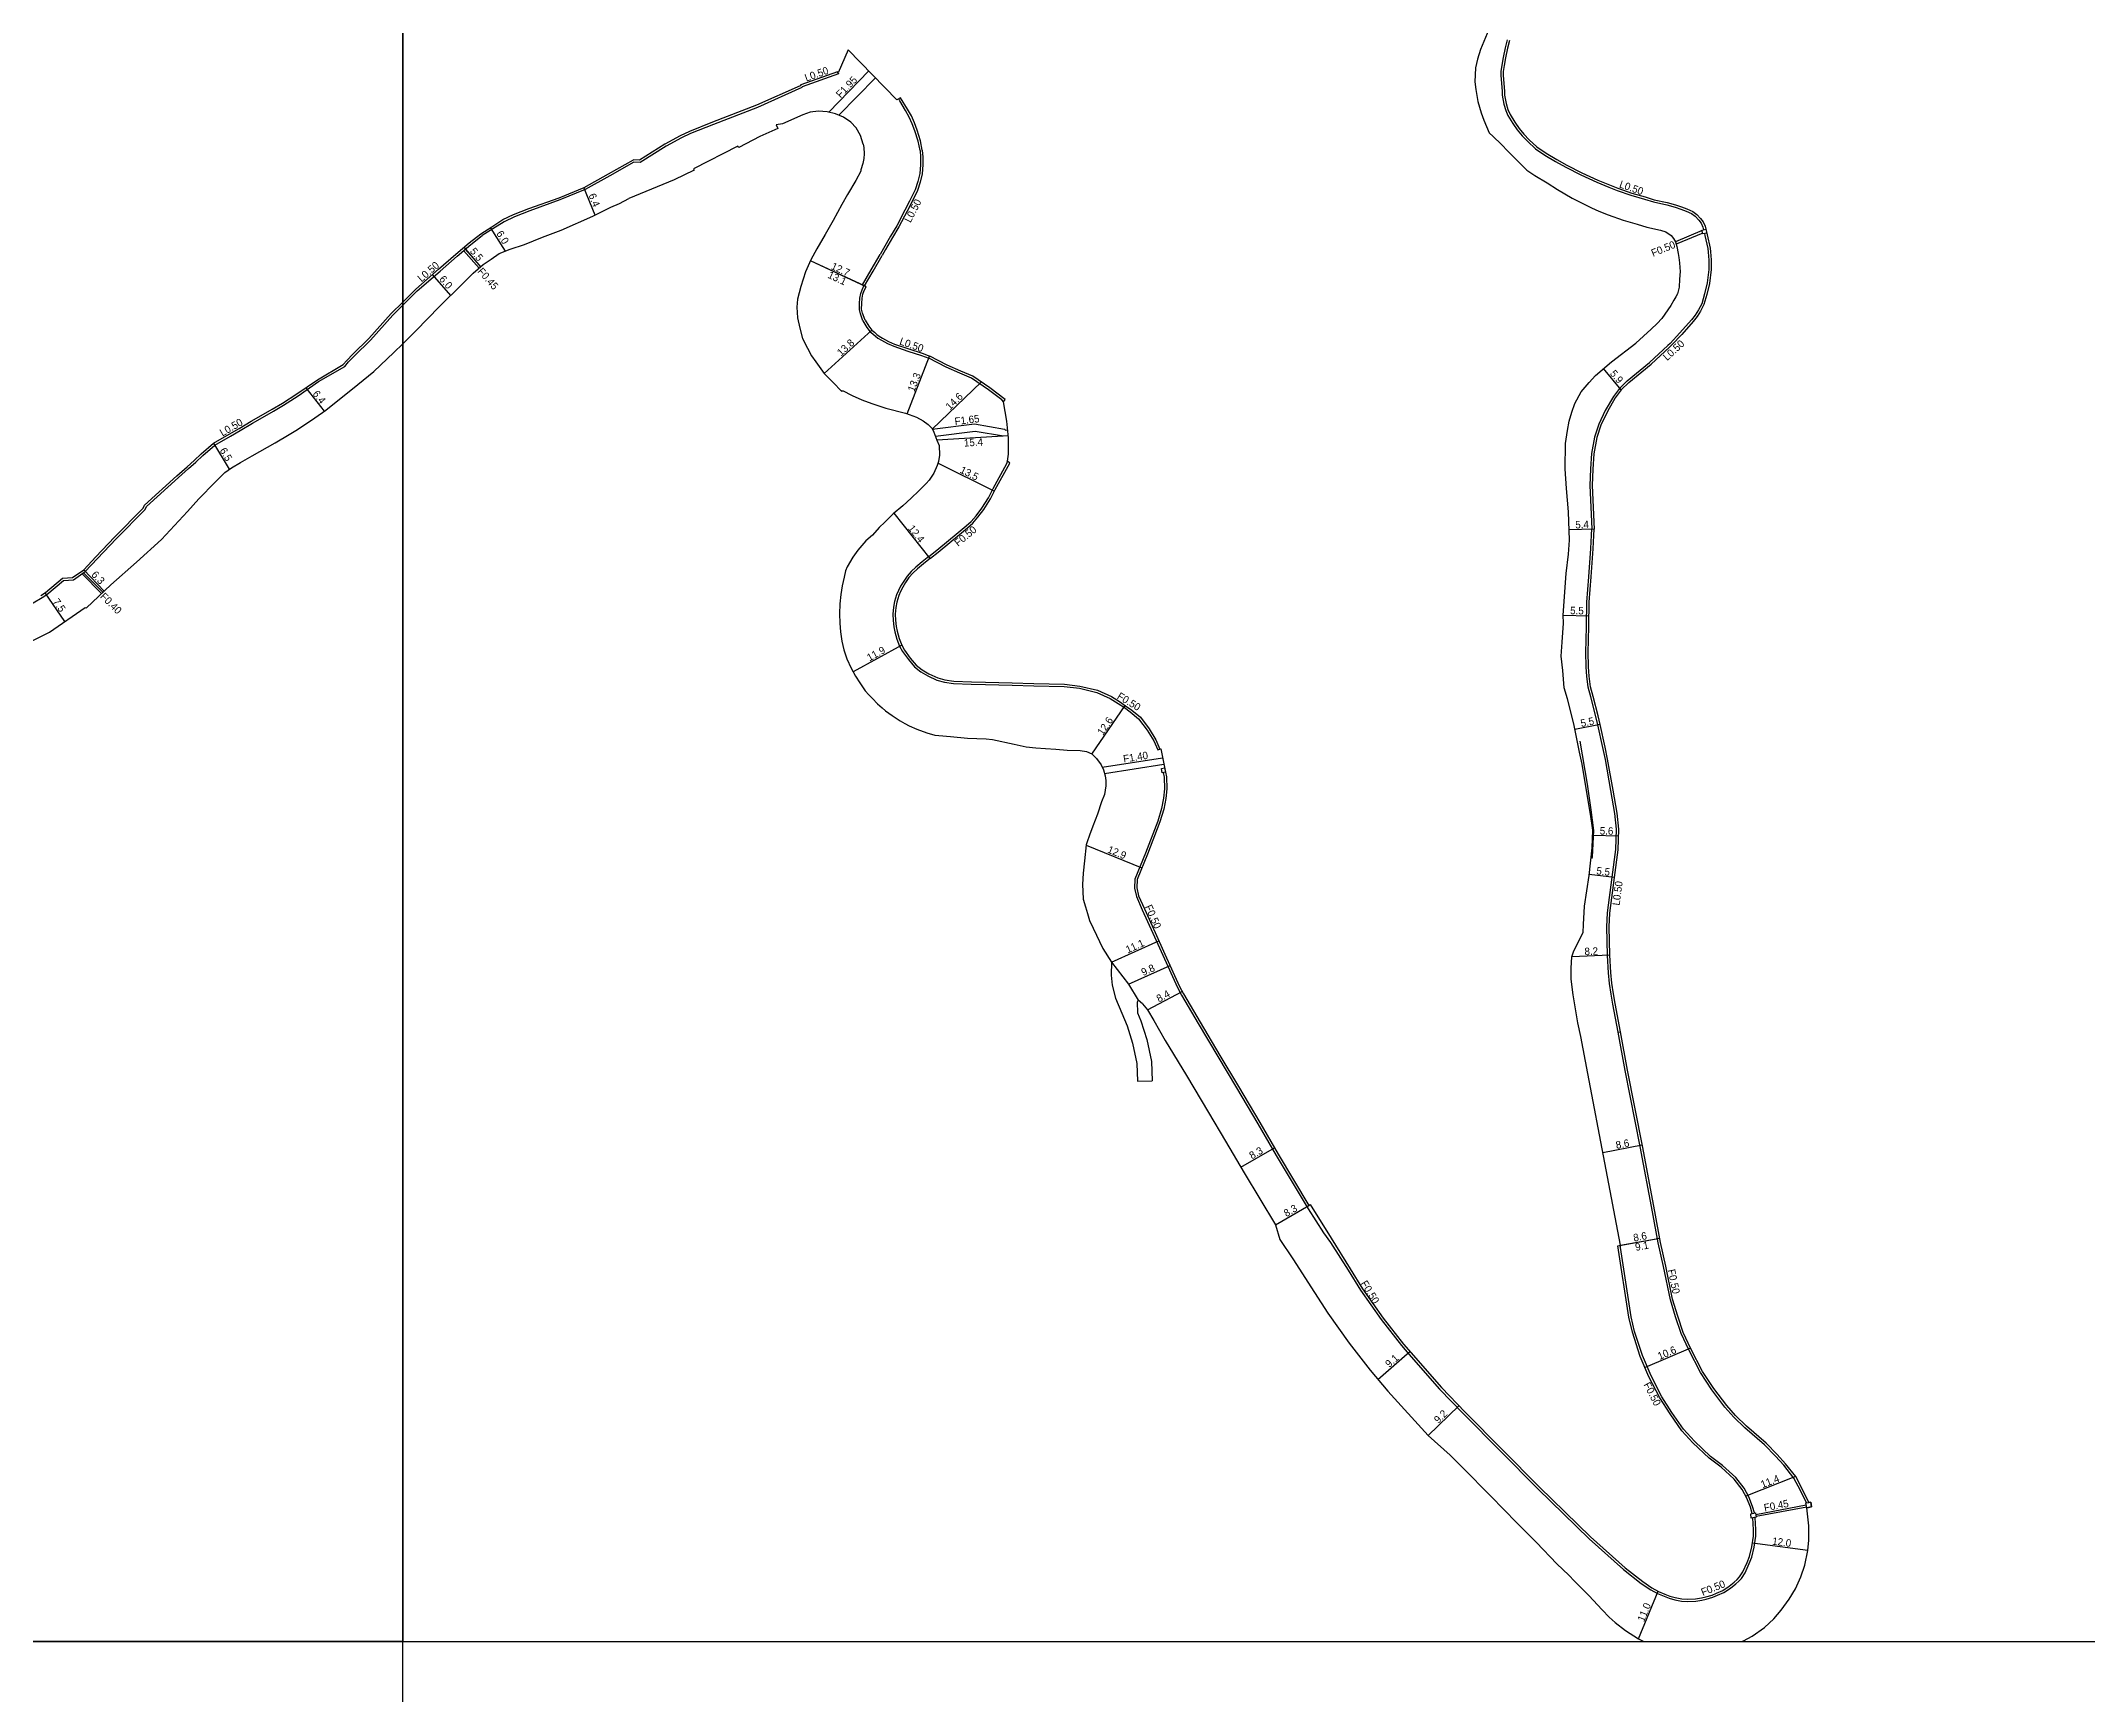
# Model space of a CAD drawing. Header units: metres. Extents: x -24000 to -20000, y -96000 to -93000.
# Drawn here: x -21677.6 to -21238.8, y -93611.2 to -93256.7 of the extents above; entities that cross this region are included whole.
import ezdxf

# ---------------------------------------------------------------- set-up
doc = ezdxf.new("R2010")
doc.units = ezdxf.units.M
doc.header["$LTSCALE"] = 2.5
for name, color, linetype in [('側溝・桝', 7, 'Continuous'), ('図郭', 7, 'Continuous'), ('幅員', 7, 'Continuous'), ('歩道・分離帯・安全施設', 7, 'Continuous'), ('道路', 7, 'Continuous')]:
    doc.layers.add(name, color=color, linetype=linetype)
doc.styles.get("Standard").update_dxf_attribs({"font": ''})
doc.styles.get('Standard').set_extended_font_data('@MS PGothic')

msp = doc.modelspace()

# ---------------------------------------------------------------- linework, layer by layer
at = {"layer": '側溝・桝'}
for points in [[(-21363.17, -93256.43), (-21363.59, -93258.12), (-21364.03, -93260.22), (-21364.3, -93261.84), (-21364.51, -93263.21), (-21364.48, -93264.02), (-21364.24, -93267.54), (-21364.24, -93268.32), (-21363.86, -93270.25), (-21363.45, -93271.56), (-21362.98, -93272.66), (-21361.96, -93274.38), (-21360.99, -93275.76), (-21359.95, -93277.03), (-21358.75, -93278.24), (-21357.09, -93279.8), (-21355.09, -93281.14), (-21352.77, -93282.56), (-21350.56, -93283.76), (-21347.35, -93285.42), (-21343.9, -93286.98), (-21341.38, -93288.03), (-21339.58, -93288.74), (-21336.6, -93289.77), (-21333.7, -93290.61), (-21331.77, -93291.2), (-21328.93, -93291.84), (-21327.16, -93292.3), (-21325.92, -93292.75), (-21324.79, -93293.15), (-21323.62, -93293.71), (-21322.83, -93294.27), (-21322.06, -93295.1), (-21321.56, -93295.75), (-21321.17, -93296.59), (-21321.03, -93297.16)], [(-21506.62, -93263.51), (-21506.54, -93263.73), (-21514.31, -93266.51), (-21514.38, -93266.66), (-21523.94, -93270.92), (-21533.38, -93274.59), (-21538.29, -93276.55), (-21540.24, -93277.49), (-21543.53, -93279.25), (-21549.07, -93282.74), (-21550.41, -93282.68), (-21555.59, -93285.64), (-21560.9, -93288.55), (-21566.29, -93290.77), (-21572.74, -93293.1), (-21576.01, -93294.39), (-21578.27, -93295.44), (-21580.65, -93296.94), (-21582.96, -93298.43)], [(-21489.07, -93280.16), (-21489.46, -93278.2), (-21490.16, -93275.99), (-21490.73, -93274.42), (-21491.37, -93273), (-21492.21, -93271.59), (-21493.42, -93269.54), (-21493.64, -93269.09)], [(-21489.07, -93280.16), (-21488.97, -93281.63), (-21488.95, -93283.24), (-21489.1, -93285.07), (-21489.54, -93286.85), (-21490.08, -93288.59), (-21491.29, -93291.03), (-21492.29, -93292.98), (-21494.03, -93296.34), (-21495.38, -93298.58), (-21496.87, -93301.19), (-21497.59, -93302.47)], [(-21600, -93313.38), (-21596.87, -93310.25), (-21592, -93306.03), (-21588.31, -93302.81), (-21585.42, -93300.36), (-21582.96, -93298.43)], [(-21320.83, -93297.96), (-21320.73, -93298.39), (-21320.12, -93301.21), (-21320.05, -93301.97), (-21319.89, -93303.67), (-21319.89, -93304.86), (-21319.88, -93305.68), (-21320.27, -93308.58), (-21320.82, -93310.92), (-21321.44, -93313.04), (-21322.15, -93314.37), (-21322.83, -93315.46), (-21323.65, -93316.52), (-21326.1, -93319.31), (-21328.22, -93321.54), (-21328.68, -93322.03), (-21332.62, -93325.62)], [(-21500.99, -93309.2), (-21501.43, -93308.95), (-21499.54, -93305.78), (-21497.59, -93302.47)], [(-21501.31, -93316.73), (-21501.86, -93315.2), (-21502.08, -93314.25), (-21502.05, -93312.96), (-21501.98, -93311.81), (-21501.78, -93310.85), (-21501.5, -93310.03), (-21501.09, -93309.17)], [(-21611.64, -93325.53), (-21610.32, -93324.21), (-21606.93, -93320.84), (-21602.13, -93315.51), (-21600, -93313.38)], [(-21501.31, -93316.73), (-21500.47, -93318.17), (-21499.74, -93319.05), (-21499.16, -93319.53), (-21498.64, -93320.03), (-21498.08, -93320.43), (-21497.35, -93320.83), (-21496.07, -93321.57), (-21494.69, -93322.16), (-21491.66, -93323.21), (-21488.74, -93324.13), (-21487.17, -93324.73)], [(-21632.23, -93338.67), (-21629.58, -93337.12), (-21627.74, -93336.05), (-21625.54, -93334.78), (-21622.41, -93332.79), (-21618.03, -93329.75), (-21612.44, -93326.49), (-21611.64, -93325.53)], [(-21471.17, -93334.05), (-21471.51, -93333.68), (-21474.41, -93331.48), (-21478.01, -93329.02), (-21480.54, -93327.94), (-21483.44, -93326.67), (-21487.17, -93324.73)], [(-21339.08, -93331.19), (-21337.4, -93329.59), (-21332.62, -93325.62)], [(-21339.08, -93331.19), (-21340.38, -93332.97), (-21342.11, -93335.94), (-21343.5, -93338.88), (-21344.43, -93341.64), (-21345.06, -93345.19), (-21345.25, -93348.48), (-21345.46, -93352.05)], [(-21644.37, -93347.01), (-21642.88, -93345.62), (-21640.26, -93343.35), (-21636.96, -93341.43), (-21634.83, -93340.24), (-21632.23, -93338.67)], [(-21668.08, -93370.49), (-21665.45, -93367.67), (-21661.42, -93363.44), (-21655.24, -93357.17), (-21654.96, -93356.52), (-21648.1, -93350.32), (-21645.91, -93348.41), (-21644.37, -93347.01)], [(-21487.15, -93367.23), (-21485.48, -93365.91), (-21480.91, -93362.14), (-21479.18, -93360.7), (-21478.08, -93359.74), (-21477.03, -93358.51), (-21475.79, -93356.91), (-21474.36, -93354.66), (-21473.36, -93352.65), (-21470.45, -93347.34), (-21470.32, -93346.77)], [(-21345.46, -93352.05), (-21345.03, -93361.35)], [(-21346.04, -93392.94), (-21346.19, -93390.98), (-21346.28, -93387.7), (-21346.19, -93385.26), (-21346.17, -93382.1), (-21346.06, -93377.06), (-21345.67, -93371.59), (-21345.2, -93365.57), (-21345.07, -93362.71), (-21345.03, -93361.35)], [(-21677.31, -93376.03), (-21676.35, -93375.4), (-21672.74, -93372.4), (-21670.61, -93372.25), (-21668.08, -93370.49)], [(-21487.15, -93367.23), (-21488.61, -93368.43), (-21489.94, -93369.51), (-21490.97, -93370.47), (-21491.83, -93371.46), (-21492.57, -93372.55), (-21493.22, -93373.62), (-21493.69, -93374.57), (-21494.08, -93375.47), (-21494.53, -93376.89), (-21494.76, -93378.1), (-21494.87, -93379.59), (-21494.85, -93380.97), (-21494.66, -93382.32), (-21494.45, -93383.41), (-21494.01, -93385.01), (-21493.46, -93386.46), (-21492.8, -93387.64), (-21491.57, -93389.37), (-21490.22, -93390.93), (-21488.89, -93391.96), (-21487.4, -93392.85), (-21485.44, -93393.75), (-21483.81, -93394.19), (-21481.87, -93394.49), (-21478.07, -93394.63), (-21475.04, -93394.73), (-21469.32, -93394.85), (-21464.67, -93395.01), (-21458.14, -93395.14), (-21454.87, -93395.52), (-21451.14, -93396.41), (-21448.27, -93397.73), (-21446.56, -93398.77), (-21445.25, -93399.67)], [(-21700.38, -93380.86), (-21698.84, -93381.16), (-21696.83, -93381.38), (-21694.92, -93381.43), (-21691.74, -93381.4), (-21690.05, -93381.2), (-21688.03, -93380.79), (-21686.07, -93380.28), (-21684.29, -93379.58), (-21682.33, -93378.74), (-21680.97, -93378.07), (-21679.23, -93377.19), (-21677.31, -93376.03)], [(-21340.61, -93436.05), (-21339.82, -93430.11), (-21339.71, -93425.72), (-21340.08, -93422.34), (-21340.93, -93417.43), (-21342.1, -93410.8), (-21342.64, -93408.23), (-21343.73, -93403.39), (-21344.13, -93401.58), (-21345.21, -93397.38), (-21345.79, -93395.29), (-21346.04, -93392.94)], [(-21445.25, -93399.67), (-21443.98, -93400.6), (-21442.18, -93402.07), (-21440.32, -93404.48), (-21438.93, -93406.82), (-21438.09, -93408.75)], [(-21436.91, -93413.61), (-21436.72, -93414.55), (-21436.62, -93417.06), (-21436.86, -93419.1), (-21437.3, -93421.31), (-21438.08, -93424.03), (-21440.74, -93430.9), (-21442.98, -93436.44), (-21443.08, -93438.38), (-21442.66, -93440.18), (-21441.4, -93443.05), (-21439.12, -93448.07)], [(-21339.32, -93469.3), (-21340.51, -93463.25), (-21340.86, -93461.14), (-21341.2, -93458.85), (-21341.44, -93456.55), (-21341.67, -93452.81), (-21341.76, -93446.69), (-21341.62, -93443.7), (-21340.61, -93436.05)], [(-21439.12, -93448.07), (-21437, -93452.74), (-21433.87, -93459.7), (-21433, -93461.31), (-21429.44, -93467.4), (-21425.22, -93474.51), (-21421.19, -93481.19), (-21416.6, -93488.93), (-21412.68, -93495.72), (-21405.81, -93507.18), (-21402.52, -93512.3), (-21401.07, -93514.41), (-21397.25, -93520.29), (-21394.61, -93524.61), (-21390.17, -93530.91), (-21385.8, -93536.49)], [(-21301.66, -93564.92), (-21303.81, -93562.16), (-21305.58, -93560.2), (-21307.97, -93557.76), (-21312.2, -93554.14), (-21314.54, -93551.83), (-21316.45, -93549.67), (-21319.23, -93545.99), (-21321.66, -93542.29), (-21324.22, -93537.41), (-21325.85, -93533.88), (-21327.04, -93530.34), (-21328.16, -93526.66), (-21329.64, -93519.57), (-21330.75, -93514.47), (-21331.98, -93507.82), (-21334.65, -93493.77), (-21337.86, -93477.52), (-21339.32, -93469.29)], [(-21311.33, -93568.97), (-21312.33, -93567.07), (-21314.13, -93564.81), (-21316.97, -93562.22), (-21319.55, -93560.26), (-21322.97, -93557.01), (-21325.33, -93554.43), (-21327.81, -93550.86), (-21329.98, -93547.46), (-21332.29, -93542.97), (-21334.14, -93538.63), (-21335.83, -93533.51), (-21336.59, -93530.3), (-21338.84, -93515.49), (-21338.86, -93514.99)], [(-21385.8, -93536.49), (-21384.21, -93538.33)], [(-21384.21, -93538.33), (-21377.64, -93545.86), (-21372.5, -93551.17)], [(-21372.5, -93551.17), (-21356.58, -93567.19), (-21345.6, -93577.92), (-21338.18, -93584.51), (-21334.39, -93587.52), (-21332.37, -93588.91), (-21330.91, -93589.67), (-21329.49, -93590.26), (-21328.43, -93590.68), (-21327.22, -93591.01), (-21325.75, -93591.34), (-21324.43, -93591.39), (-21322.69, -93591.32), (-21321.42, -93591.1), (-21320.45, -93590.9), (-21319.03, -93590.47), (-21318.04, -93590.06), (-21316.7, -93589.44), (-21315.26, -93588.53), (-21314.15, -93587.61), (-21313.47, -93587), (-21312.92, -93586.42), (-21312.14, -93585.24), (-21311.24, -93583.25), (-21310.69, -93581.9), (-21310.16, -93579.73), (-21309.86, -93577.4), (-21309.84, -93575.97), (-21309.97, -93573.37)], [(-21298.98, -93570.23), (-21300.23, -93567.61), (-21301.66, -93564.92)], [(-21310.09, -93572.38), (-21310.53, -93570.99), (-21311.33, -93568.97)]]:
    msp.add_lwpolyline(points, dxfattribs=at)
at = {"layer": '側溝・桝', "ltscale": 0.5, "flags": 128}
for points in [[(-21508.6, -93271.96), (-21500.04, -93263.12)], [(-21498.62, -93264.57), (-21506.49, -93272.58)], [(-21321.36, -93297.36), (-21327.03, -93299.73)], [(-21321.21, -93297.87), (-21326.9, -93300.23)], [(-21586.94, -93301.65), (-21583.64, -93305.41)], [(-21586.59, -93301.35), (-21583.28, -93305.1)], [(-21486.43, -93339.93), (-21477.37, -93338.82), (-21470.93, -93339.91), (-21470.7, -93340.18), (-21470.26, -93340.11)], [(-21470.11, -93341.4), (-21471.13, -93341.42), (-21477.25, -93340.43), (-21485.75, -93341.53)], [(-21668.45, -93370.75), (-21664.29, -93374.9)], [(-21664.57, -93375.16), (-21668.76, -93370.97)], [(-21438.09, -93408.75), (-21437.64, -93408.56)], [(-21449.99, -93412.46), (-21437.05, -93410.4)], [(-21449.49, -93413.82), (-21436.77, -93411.77)], [(-21339.32, -93469.3), (-21338.83, -93469.2)], [(-21309.86, -93572.72), (-21299, -93570.64)], [(-21298.91, -93571.13), (-21309.79, -93573.13)]]:
    msp.add_lwpolyline(points, dxfattribs=at)
for points in [[(-21320.54, -93297.06), (-21320.34, -93297.87), (-21321.17, -93298.03), (-21321.4, -93297.24)], [(-21436.61, -93412.6), (-21436.42, -93413.51), (-21437.14, -93413.63), (-21437.31, -93412.72)], [(-21310.47, -93573.46), (-21310.8, -93573.49), (-21310.9, -93572.55), (-21310.59, -93572.48), (-21309.92, -93572.34), (-21309.76, -93573.33)], [(-21298.47, -93570.12), (-21298.06, -93570.08), (-21297.89, -93571.1), (-21298.89, -93571.27), (-21299.07, -93570.25)]]:
    msp.add_lwpolyline(points, close=True, dxfattribs=at)
at = {"layer": '図郭'}
for points in [[(-22400, -93600), (-21600, -93600), (-21600, -93000), (-22400, -93000)], [(-21600, -93600), (-20800, -93600), (-20800, -93000), (-21600, -93000)], [(-22400, -94200), (-21600, -94200), (-21600, -93600), (-22400, -93600)]]:
    msp.add_lwpolyline(points, close=True, dxfattribs=at)
at = {"layer": '幅員', "flags": 128}
for points in [[(-21558.73, -93294.01), (-21561.15, -93288.12)], [(-21577.93, -93301.75), (-21581.14, -93296.66)], [(-21583.28, -93305.1), (-21586.84, -93300.91)], [(-21500.99, -93309.2), (-21512.55, -93303.86)], [(-21500.64, -93309.39), (-21512.55, -93303.86)], [(-21589.68, -93311.24), (-21593.58, -93306.74)], [(-21509.59, -93328), (-21499.39, -93318.7)], [(-21491.79, -93336.67), (-21487.04, -93324.25)], [(-21620.81, -93331.07), (-21616.81, -93336.09)], [(-21486.43, -93339.93), (-21475.93, -93329.83)], [(-21338.68, -93331.49), (-21342.5, -93326.95)], [(-21640.55, -93342.94), (-21637.21, -93348.51)], [(-21470.11, -93341.4), (-21485.45, -93342.3)], [(-21485.21, -93347.21), (-21473.11, -93353.26)], [(-21494.67, -93357.99), (-21486.95, -93367.71)], [(-21344.53, -93361.37), (-21349.89, -93361.55)], [(-21668.36, -93370.08), (-21664.04, -93374.66)], [(-21676.75, -93375.07), (-21672.5, -93381.21)], [(-21351.15, -93379.84), (-21345.62, -93379.96)], [(-21493, -93386.25), (-21503.41, -93392.02)], [(-21452.19, -93409.62), (-21445.07, -93399.18)], [(-21343.24, -93403.28), (-21348.63, -93404.38)], [(-21339.24, -93427.22), (-21344.84, -93427.08)], [(-21453.43, -93429.2), (-21441.47, -93434.04)], [(-21340.11, -93436.12), (-21345.57, -93435.49)], [(-21447.99, -93454.25), (-21437.85, -93449.65)], [(-21341.17, -93452.79), (-21349.32, -93453.14)], [(-21444.39, -93458.98), (-21435.45, -93454.95)], [(-21440.27, -93464.52), (-21432.85, -93460.52)], [(-21334.18, -93493.53), (-21342.62, -93495.13)], [(-21420.24, -93498.24), (-21413.05, -93494.08)], [(-21412.83, -93510.6), (-21405.66, -93506.46)], [(-21339.41, -93515.08), (-21330.43, -93513.43)], [(-21338.86, -93514.99), (-21330.43, -93513.43)], [(-21323.84, -93537.05), (-21333.59, -93541.19)], [(-21390.87, -93543.75), (-21384.01, -93537.79)], [(-21380.13, -93555.79), (-21373.52, -93549.39)], [(-21301.29, -93564.58), (-21311.94, -93568.77)], [(-21298.69, -93580.42), (-21310.56, -93578.91)], [(-21335, -93599.39), (-21330.78, -93589.19)]]:
    msp.add_lwpolyline(points, dxfattribs=at)
at = {"layer": '歩道・分離帯・安全施設', "ltscale": 0.5, "flags": 128}
msp.add_lwpolyline([(-21347.58, -93406.84), (-21346.03, -93416.1), (-21345.2, -93421.57), (-21344.63, -93426.02), (-21344.92, -93431.73), (-21344.97, -93432.04)], dxfattribs=at)
at = {"layer": '道路'}
for points in [[(-21367.09, -93254.22), (-21368.19, -93256.79), (-21368.84, -93258.53), (-21369.53, -93260.61), (-21369.95, -93262.41), (-21370.05, -93263.94)], [(-21362.68, -93256.57), (-21363.1, -93258.23), (-21363.54, -93260.31), (-21363.8, -93261.92), (-21364.01, -93263.24), (-21363.98, -93264), (-21363.74, -93267.52), (-21363.74, -93268.27), (-21363.38, -93270.12), (-21362.98, -93271.38), (-21362.53, -93272.44), (-21361.54, -93274.11), (-21360.59, -93275.46), (-21359.58, -93276.7), (-21358.4, -93277.88), (-21356.77, -93279.41), (-21354.82, -93280.72), (-21352.52, -93282.13), (-21350.33, -93283.31), (-21347.13, -93284.97), (-21343.7, -93286.52), (-21341.19, -93287.56), (-21339.41, -93288.27), (-21336.45, -93289.29), (-21333.56, -93290.13), (-21331.64, -93290.72), (-21328.81, -93291.35), (-21327.02, -93291.82), (-21325.75, -93292.28), (-21324.6, -93292.69), (-21323.36, -93293.28), (-21322.5, -93293.9), (-21321.68, -93294.78), (-21321.13, -93295.49), (-21320.69, -93296.42), (-21320.24, -93298.28), (-21319.62, -93301.14), (-21319.55, -93301.93), (-21319.39, -93303.65), (-21319.39, -93304.85), (-21319.38, -93305.71), (-21319.77, -93308.67), (-21320.34, -93311.05), (-21320.97, -93313.23), (-21321.71, -93314.62), (-21322.42, -93315.75), (-21323.26, -93316.84), (-21325.73, -93319.65), (-21327.85, -93321.88), (-21328.33, -93322.38), (-21332.3, -93326)], [(-21370.05, -93263.94), (-21370.06, -93265.43), (-21369.84, -93267.1), (-21369.42, -93269.65), (-21368.74, -93272.06), (-21368.13, -93273.68), (-21367.01, -93276.36), (-21366.13, -93277.16), (-21364.46, -93278.82), (-21362.92, -93280.4), (-21361.53, -93281.84), (-21358.95, -93284.4), (-21357.19, -93285.52), (-21354.57, -93287.13), (-21352.33, -93288.55), (-21349.19, -93290.41), (-21345.08, -93292.5), (-21343.49, -93293.22), (-21341.53, -93293.99), (-21338.3, -93295.11), (-21335.3, -93295.98), (-21333.19, -93296.62), (-21330.25, -93297.28), (-21329.15, -93297.61), (-21327.99, -93298.37), (-21327.5, -93299.03), (-21327.03, -93299.73), (-21326.75, -93300.77), (-21326.51, -93302.24), (-21326.31, -93303.14), (-21326.22, -93304.24), (-21326.14, -93305.26), (-21326.08, -93306.12), (-21326.17, -93307.74), (-21326.24, -93309.49), (-21326.66, -93310.93), (-21326.99, -93311.56), (-21327.43, -93312.25), (-21328.06, -93313.4), (-21330.01, -93316.19), (-21331.02, -93317.31), (-21332.28, -93318.47), (-21335.58, -93321.48)], [(-21583.26, -93298.04), (-21580.92, -93296.52), (-21578.51, -93295), (-21576.21, -93293.93), (-21572.92, -93292.64), (-21566.47, -93290.3), (-21561.11, -93288.1), (-21555.84, -93285.21), (-21550.53, -93282.18)], [(-21501.29, -93278.78), (-21501.14, -93279.53), (-21501.06, -93280.87), (-21501.11, -93281.9), (-21501.34, -93282.99), (-21501.77, -93284.3), (-21501.75, -93284.58), (-21502.83, -93286.59), (-21504.59, -93289.6), (-21505.82, -93291.76), (-21507.68, -93295.22), (-21509.38, -93298.19), (-21511.18, -93301.25), (-21512.45, -93303.63), (-21513.64, -93306.22), (-21514.64, -93309.32), (-21515.31, -93312.06), (-21515.47, -93313.81), (-21515.35, -93316.07), (-21514.84, -93318.26), (-21514.25, -93320.49), (-21513.18, -93322.55), (-21512.33, -93324.22), (-21511.44, -93325.49), (-21509.59, -93328), (-21507.77, -93329.85), (-21505.82, -93331.89), (-21505.67, -93331.63), (-21503.65, -93332.74), (-21501.56, -93333.68), (-21499.39, -93334.47), (-21496.38, -93335.43), (-21492.16, -93336.54), (-21489.8, -93337.37), (-21488.42, -93338.15), (-21487.34, -93338.91), (-21486.49, -93339.79), (-21486.12, -93340.6), (-21485.45, -93342.3), (-21484.96, -93343.43), (-21484.89, -93345.55), (-21485.09, -93346.89), (-21485.41, -93347.72), (-21486.13, -93349.35), (-21487.09, -93350.89), (-21487.75, -93351.56), (-21489.33, -93353.17), (-21490.94, -93354.73), (-21492.77, -93356.42), (-21494.83, -93358.13), (-21496.63, -93359.88), (-21497.81, -93361.03), (-21499.27, -93362.67), (-21500.66, -93363.87), (-21502.43, -93365.9), (-21503.47, -93367.39), (-21504.67, -93369.46), (-21505.06, -93370.32), (-21505.33, -93371.67), (-21505.76, -93373.56), (-21506.05, -93375.39), (-21506.28, -93377.44), (-21506.35, -93379.54), (-21506.29, -93381.56), (-21506.14, -93383.38), (-21505.86, -93385.43), (-21505.43, -93387.28), (-21504.75, -93389.21), (-21503.86, -93391.22), (-21502.93, -93392.89), (-21502, -93394.37), (-21500.8, -93396.03), (-21500.02, -93396.89), (-21499.28, -93397.73), (-21498.18, -93398.84), (-21497.2, -93399.73), (-21496.45, -93400.37), (-21495.06, -93401.35), (-21493.35, -93402.5), (-21492.35, -93403.06), (-21491.37, -93403.6), (-21489.72, -93404.31), (-21487.61, -93405.08), (-21485.88, -93405.56), (-21485.03, -93405.66), (-21482.55, -93405.89), (-21478.9, -93406.19), (-21474.9, -93406.39), (-21473.54, -93406.48), (-21468.91, -93407.5), (-21466.3, -93408.07), (-21464.24, -93408.26), (-21462.16, -93408.41), (-21459.92, -93408.6), (-21457.53, -93408.8), (-21454.74, -93408.87), (-21453.35, -93409.06), (-21452.23, -93409.59), (-21451.2, -93410.55), (-21450.24, -93411.94), (-21449.73, -93412.99), (-21449.35, -93414.29), (-21449.21, -93415.32), (-21449.19, -93416.46), (-21449.51, -93418.33), (-21450.13, -93419.88), (-21451.04, -93422.49), (-21452.03, -93425.07), (-21452.7, -93427.04), (-21453.22, -93428.42), (-21453.42, -93429.11), (-21453.81, -93432.53), (-21454.1, -93435.17), (-21454.24, -93437.57), (-21454.16, -93439.1), (-21454.07, -93440.73), (-21453.58, -93442.41), (-21453.17, -93443.83), (-21452.74, -93445.35), (-21451.95, -93446.99), (-21449.83, -93451.35), (-21447.99, -93454.25)], [(-21488.57, -93280.12), (-21488.47, -93281.61), (-21488.45, -93283.25), (-21488.61, -93285.15), (-21489.06, -93286.98), (-21489.61, -93288.77), (-21490.84, -93291.26), (-21491.85, -93293.21), (-21493.59, -93296.58), (-21494.94, -93298.83), (-21496.44, -93301.44), (-21497.16, -93302.72)], [(-21600, -93321.65), (-21597.1, -93318.78), (-21592.19, -93313.73), (-21587.18, -93308.76), (-21584.91, -93306.48), (-21582.73, -93304.63), (-21581.02, -93303.45), (-21579.32, -93302.3), (-21576.93, -93301.36), (-21573.91, -93300.33), (-21570.02, -93298.78), (-21565.99, -93297.26), (-21559.2, -93294.24), (-21555.38, -93292.36), (-21553.54, -93291.52), (-21551.53, -93290.44)], [(-21600, -93312.67), (-21597.21, -93309.89), (-21592.32, -93305.66), (-21588.64, -93302.44), (-21585.74, -93299.97), (-21583.26, -93298.04)], [(-21500.64, -93309.39), (-21500.99, -93309.2), (-21499.11, -93306.03), (-21497.16, -93302.72)], [(-21612.02, -93325.21), (-21610.67, -93323.86), (-21607.3, -93320.5), (-21602.49, -93315.16), (-21600, -93312.67)], [(-21500.84, -93316.56), (-21501.38, -93315.06), (-21501.58, -93314.2), (-21501.55, -93312.98), (-21501.49, -93311.88), (-21501.3, -93310.99), (-21501.04, -93310.22), (-21500.64, -93309.39)], [(-21500.84, -93316.56), (-21500.06, -93317.88), (-21499.39, -93318.7), (-21498.83, -93319.16), (-21498.32, -93319.64), (-21497.81, -93320.01), (-21497.1, -93320.4), (-21495.84, -93321.12), (-21494.51, -93321.69), (-21491.5, -93322.73), (-21488.57, -93323.66), (-21486.94, -93324.28)], [(-21680.72, -93385.95), (-21675.75, -93383.45), (-21668.09, -93378.16), (-21667.84, -93378.24), (-21662.62, -93373.32), (-21657.07, -93368.47), (-21651.7, -93363.63), (-21646.18, -93357.61), (-21643.73, -93354.85), (-21640.19, -93351.33), (-21638.17, -93349.24), (-21636.73, -93348.22), (-21634.82, -93347.07), (-21632.3, -93345.67), (-21627.38, -93342.86), (-21624.35, -93341.11), (-21622.57, -93339.99), (-21618.87, -93337.53), (-21616.5, -93335.85), (-21609.62, -93330.38), (-21606.23, -93327.6), (-21601.91, -93323.53), (-21600, -93321.65)], [(-21347.33, -93470.23), (-21347.99, -93467.27), (-21349.03, -93461.3), (-21349.43, -93457.92), (-21349.46, -93455.53), (-21349.32, -93453.14), (-21348.88, -93451.83), (-21346.83, -93447.91), (-21346.76, -93446.2), (-21346.57, -93442.26), (-21345.59, -93435.66), (-21344.91, -93429.75), (-21344.81, -93425.94), (-21345.28, -93422.49), (-21345.77, -93419.6), (-21347.1, -93411.8), (-21347.63, -93409.25), (-21348.88, -93403.15), (-21350.21, -93397.8), (-21350.93, -93395.45), (-21351.25, -93391.68), (-21351.57, -93388.63), (-21351.35, -93385.66), (-21351.05, -93381.56), (-21351.15, -93379.84), (-21350.47, -93370.89), (-21349.99, -93366.76), (-21349.81, -93363.76), (-21350.02, -93357.68), (-21350.41, -93352.68), (-21350.68, -93348.42), (-21350.67, -93343.05), (-21350.24, -93340.21), (-21349.86, -93338.22), (-21349.28, -93336.32), (-21348.63, -93334.42), (-21347.29, -93331.96), (-21345.59, -93329.91), (-21344.22, -93328.41), (-21340.79, -93325.51), (-21335.58, -93321.48)], [(-21632.48, -93338.23), (-21629.83, -93336.69), (-21627.99, -93335.62), (-21625.8, -93334.35), (-21622.69, -93332.37), (-21618.3, -93329.33), (-21612.77, -93326.1), (-21612.02, -93325.21)], [(-21486.84, -93367.62), (-21485.17, -93366.3), (-21480.59, -93362.52), (-21478.85, -93361.08), (-21477.72, -93360.09), (-21476.64, -93358.83), (-21475.38, -93357.2), (-21473.93, -93354.9), (-21472.92, -93352.88), (-21469.83, -93347.25), (-21470.32, -93346.77), (-21470.06, -93345.32), (-21470.07, -93341.82), (-21470.47, -93338.21), (-21471.17, -93334.05), (-21470.81, -93333.58), (-21474.12, -93331.07), (-21477.77, -93328.58), (-21480.34, -93327.49), (-21483.22, -93326.21), (-21486.94, -93324.28)], [(-21338.68, -93331.49), (-21337.06, -93329.96), (-21332.3, -93326)], [(-21338.68, -93331.49), (-21339.97, -93333.24), (-21341.66, -93336.17), (-21343.04, -93339.07), (-21343.95, -93341.76), (-21344.56, -93345.25), (-21344.75, -93348.5), (-21344.96, -93352.03)], [(-21644.71, -93346.64), (-21643.22, -93345.25), (-21640.55, -93342.94), (-21637.21, -93341), (-21635.08, -93339.8), (-21632.48, -93338.23)], [(-21668.36, -93370.08), (-21665.81, -93367.32), (-21661.78, -93363.09), (-21655.66, -93356.88), (-21655.38, -93356.23), (-21648.44, -93349.95), (-21646.24, -93348.04), (-21644.71, -93346.64)], [(-21344.96, -93352.03), (-21344.53, -93361.37)], [(-21345.54, -93392.9), (-21345.69, -93390.95), (-21345.78, -93387.7), (-21345.69, -93385.27), (-21345.67, -93382.11), (-21345.56, -93377.08), (-21345.17, -93371.63), (-21344.71, -93365.6), (-21344.58, -93362.73), (-21344.53, -93361.37)], [(-21672.94, -93371.91), (-21670.79, -93371.77), (-21668.36, -93370.08)], [(-21486.84, -93367.62), (-21488.3, -93368.81), (-21489.61, -93369.88), (-21490.61, -93370.81), (-21491.43, -93371.76), (-21492.15, -93372.82), (-21492.78, -93373.86), (-21493.24, -93374.77), (-21493.61, -93375.65), (-21494.04, -93377.02), (-21494.26, -93378.17), (-21494.37, -93379.6), (-21494.35, -93380.93), (-21494.17, -93382.24), (-21493.97, -93383.3), (-21493.54, -93384.85), (-21493, -93386.25), (-21492.37, -93387.37), (-21491.18, -93389.06), (-21489.88, -93390.57), (-21488.6, -93391.55), (-21487.16, -93392.41), (-21485.27, -93393.28), (-21483.71, -93393.7), (-21481.82, -93393.99), (-21478.06, -93394.13), (-21475.02, -93394.23), (-21469.31, -93394.35), (-21464.66, -93394.51), (-21458.1, -93394.64), (-21454.78, -93395.03), (-21450.97, -93395.93), (-21448.03, -93397.29), (-21446.29, -93398.35), (-21444.97, -93399.25)], [(-21677.59, -93375.61), (-21676.64, -93375), (-21672.94, -93371.91)], [(-21340.11, -93436.12), (-21339.32, -93430.15), (-21339.2, -93425.7), (-21339.59, -93422.27), (-21340.44, -93417.35), (-21341.61, -93410.7), (-21342.15, -93408.12), (-21343.24, -93403.28), (-21343.64, -93401.46), (-21344.73, -93397.25), (-21345.3, -93395.2), (-21345.54, -93392.9)], [(-21444.97, -93399.25), (-21443.67, -93400.2), (-21441.82, -93401.72), (-21439.9, -93404.2), (-21438.48, -93406.59), (-21437.64, -93408.56)], [(-21437.64, -93408.56), (-21437.43, -93408.49), (-21436.42, -93413.51)], [(-21436.42, -93413.51), (-21436.23, -93414.49), (-21436.12, -93417.08), (-21436.36, -93419.18), (-21436.81, -93421.43), (-21437.61, -93424.19), (-21440.27, -93431.08), (-21442.49, -93436.55), (-21442.58, -93438.33), (-21442.19, -93440.03), (-21440.94, -93442.84), (-21438.66, -93447.87)], [(-21338.83, -93469.2), (-21340.02, -93463.16), (-21340.37, -93461.06), (-21340.7, -93458.79), (-21340.94, -93456.51), (-21341.17, -93452.79), (-21341.26, -93446.7), (-21341.12, -93443.74), (-21340.11, -93436.12)], [(-21438.66, -93447.87), (-21436.54, -93452.54), (-21433.42, -93459.48), (-21432.56, -93461.07), (-21429, -93467.15), (-21424.79, -93474.25), (-21420.76, -93480.93), (-21416.17, -93488.67), (-21412.25, -93495.46), (-21405.66, -93506.46), (-21405.37, -93506.24), (-21400.92, -93513.46), (-21396.83, -93520.03), (-21394.19, -93524.34), (-21389.77, -93530.61), (-21385.41, -93536.18)], [(-21447.99, -93454.25), (-21448.09, -93457.03), (-21447.85, -93459.2), (-21447.17, -93462.01), (-21445.77, -93465.18), (-21444.64, -93467.93), (-21443.47, -93471.64), (-21442.57, -93475.98), (-21442.42, -93479.81)], [(-21442.28, -93462.43), (-21442.51, -93462.81), (-21442.4, -93465.13), (-21441.69, -93466.86), (-21440.44, -93470.84), (-21439.45, -93475.6), (-21439.3, -93479.69)], [(-21441.36, -93463.2), (-21440.27, -93464.52), (-21438.91, -93466.8), (-21436.46, -93471.06), (-21431.93, -93478.59), (-21427.2, -93486.53), (-21423.58, -93492.62), (-21419.53, -93499.44), (-21412.83, -93510.6), (-21411.92, -93513.75), (-21409.15, -93517.92), (-21404.45, -93525.13), (-21401.6, -93529.53), (-21397.04, -93536.01), (-21392.53, -93541.76)], [(-21338.86, -93514.99), (-21342.21, -93497.3), (-21345.83, -93478.12), (-21347.33, -93470.23)], [(-21301.27, -93564.61), (-21303.43, -93561.84), (-21305.22, -93559.85), (-21307.63, -93557.4), (-21311.86, -93553.77), (-21314.18, -93551.48), (-21316.07, -93549.35), (-21318.82, -93545.7), (-21321.23, -93542.04), (-21323.78, -93537.19), (-21325.38, -93533.7), (-21326.57, -93530.19), (-21327.68, -93526.54), (-21329.15, -93519.47), (-21330.26, -93514.37), (-21331.49, -93507.73), (-21334.16, -93493.67), (-21337.37, -93477.43), (-21338.83, -93469.2)], [(-21442.42, -93479.81), (-21439.3, -93479.69)], [(-21311.77, -93569.2), (-21312.75, -93567.35), (-21314.49, -93565.15), (-21317.29, -93562.6), (-21319.87, -93560.65), (-21323.33, -93557.37), (-21325.72, -93554.75), (-21328.22, -93551.13), (-21330.42, -93547.71), (-21332.74, -93543.18), (-21334.6, -93538.81), (-21336.31, -93533.64), (-21337.08, -93530.39), (-21339.41, -93515.08), (-21338.86, -93514.99)], [(-21385.41, -93536.18), (-21383.83, -93538)], [(-21392.53, -93541.76), (-21388.77, -93546.26), (-21380.13, -93555.79)], [(-21383.83, -93538), (-21377.27, -93545.52), (-21372.15, -93550.81)], [(-21372.15, -93550.81), (-21356.23, -93566.84), (-21345.26, -93577.55), (-21337.86, -93584.13), (-21334.09, -93587.11), (-21332.11, -93588.48), (-21330.7, -93589.22), (-21329.31, -93589.8), (-21328.27, -93590.21), (-21327.1, -93590.52), (-21325.69, -93590.84), (-21324.43, -93590.89), (-21322.75, -93590.82), (-21321.51, -93590.6), (-21320.57, -93590.42), (-21319.2, -93590), (-21318.24, -93589.6), (-21316.94, -93589), (-21315.56, -93588.13), (-21314.48, -93587.23), (-21313.82, -93586.64), (-21313.31, -93586.11), (-21312.58, -93585), (-21311.7, -93583.05), (-21311.17, -93581.74), (-21310.65, -93579.64), (-21310.36, -93577.36), (-21310.34, -93575.98), (-21310.47, -93573.46), (-21310.8, -93573.49), (-21310.9, -93572.55), (-21310.59, -93572.48), (-21311, -93571.15), (-21311.77, -93569.2)], [(-21373.52, -93561.84), (-21375.36, -93559.99), (-21380.13, -93555.79)], [(-21373.52, -93561.84), (-21372.75, -93562.63), (-21366.67, -93568.81), (-21361.05, -93574.49), (-21356.89, -93578.7), (-21352.47, -93583.28), (-21349.94, -93585.74), (-21348.68, -93587.06), (-21347.07, -93588.67), (-21345.59, -93590.2), (-21344.72, -93591.11), (-21342.78, -93593.19), (-21341.26, -93594.76), (-21340.01, -93595.87), (-21337.75, -93597.58), (-21335, -93599.39), (-21333.84, -93600)], [(-21312.91, -93600), (-21312.49, -93599.81), (-21310.61, -93598.85), (-21307.96, -93596.98), (-21305.94, -93595.13), (-21304.37, -93593.27), (-21302.68, -93590.88), (-21301.32, -93588.65), (-21300.19, -93586.11), (-21299.34, -93583.62), (-21298.69, -93580.42), (-21298.49, -93578.25), (-21298.48, -93575.17), (-21298.89, -93571.27), (-21297.89, -93571.1), (-21298.06, -93570.08), (-21298.47, -93570.12), (-21299.79, -93567.38), (-21301.27, -93564.61)]]:
    msp.add_lwpolyline(points, dxfattribs=at)
at = {"layer": '道路', "ltscale": 0.5, "flags": 128}
for points in [[(-21488.57, -93280.12), (-21488.98, -93278.08), (-21489.69, -93275.83), (-21490.27, -93274.24), (-21490.92, -93272.77), (-21491.78, -93271.33), (-21493.22, -93268.88), (-21494.01, -93269.27), (-21504.48, -93258.58), (-21506.62, -93263.51), (-21506.74, -93263.27), (-21514.66, -93266.11), (-21514.75, -93266.27), (-21524.13, -93270.46), (-21533.57, -93274.12), (-21538.49, -93276.09), (-21540.47, -93277.04), (-21543.78, -93278.82), (-21549.21, -93282.23), (-21550.53, -93282.18)], [(-21501.29, -93278.78), (-21501.8, -93276.99), (-21502.75, -93275.28), (-21503.89, -93274.07), (-21505.47, -93273.01), (-21507.2, -93272.29), (-21508.98, -93271.87), (-21510.86, -93271.75), (-21512.65, -93271.93), (-21514.17, -93272.49), (-21518.59, -93274.48), (-21519.88, -93274.69), (-21519.57, -93275.46), (-21523.39, -93277.19), (-21527.92, -93279.51), (-21528.1, -93279.25), (-21537.67, -93284.09), (-21537.47, -93284.41), (-21541.8, -93286.48), (-21551.53, -93290.44)]]:
    msp.add_lwpolyline(points, dxfattribs=at)
at = {"layer": '道路', "flags": 128}
for points in [[(-21447.99, -93454.25), (-21444.39, -93458.98), (-21442.28, -93462.43)], [(-21441.36, -93463.2), (-21442.28, -93462.43)]]:
    msp.add_lwpolyline(points, dxfattribs=at)

# ---------------------------------------------------------------- texts
at = {"layer": '側溝・桝'}
for s, rotation, p in [('L0.50', 19.7353, (-21513.45, -93265.41)), ('F1.95', 45.9214, (-21506.11, -93269.03)), ('L0.50', 340.8932, (-21339.24, -93288.06)), ('L0.50', 62.6798, (-21491.1, -93295.78)), ('F0.50', 22.4754, (-21331.86, -93303)), ('L0.50', 40.8774, (-21595.97, -93308.48)), ('F0.45', 311.2383, (-21584.07, -93306.18)), ('L0.50', 340.9418, (-21493.6, -93321.74)), ('L0.50', 42.3804, (-21328.85, -93325.36)), ('L0.50', 30.1465, (-21638.65, -93341.55)), ('F1.65', 6.9881, (-21481.55, -93339.08)), ('F0.50', 39.4809, (-21480.9, -93365.18)), ('F0.40', 314.9759, (-21665.01, -93375.97)), ('F0.50', 328.5863, (-21446.96, -93397.65)), ('F1.40', 9.0656, (-21445.36, -93411.47)), ('L0.50', 82.4454, (-21339.05, -93442.18)), ('F0.50', 293.8184, (-21440.88, -93442.37)), ('F0.50', 301.428, (-21394.62, -93523.15)), ('F0.50', 281.7878, (-21328.73, -93520.29)), ('F0.50', 297.2147, (-21333.96, -93544.86)), ('F0.45', 10.845, (-21307.93, -93572.09)), ('F0.50', 22.2343, (-21321.18, -93590.23))]:
    msp.add_text(s, height=1.6, rotation=rotation, dxfattribs=at).set_placement(p)
at = {"layer": '幅員'}
for s, rotation, p in [('6.4', 292.3342, (-21560.2, -93289.76)), ('6.0', 302.1896, (-21580.01, -93297.98)), ('5.5', 310.3471, (-21585.7, -93301.87)), ('12.7', 335.2094, (-21508.29, -93305.55)), ('6.0', 310.8774, (-21592.29, -93307.85)), ('13.1', 335.1054, (-21508.99, -93307.42)), ('13.8', 42.361, (-21505.99, -93324.38)), ('13.3', 69.0551, (-21490.29, -93332.05)), ('5.9', 310.116, (-21341.22, -93328.08)), ('6.4', 308.4728, (-21619.43, -93332.41)), ('14.6', 43.8808, (-21482.65, -93335.95)), ('6.5', 300.9955, (-21639.33, -93344.5)), ('15.4', 3.3363, (-21479.6, -93343.69)), ('13.5', 333.4191, (-21480.66, -93349.21)), ('12.4', 308.5007, (-21491.75, -93361.27)), ('5.4', 1.9236, (-21348.52, -93361.25)), ('6.3', 313.3373, (-21666.9, -93371.27)), ('7.5', 304.6663, (-21675.14, -93376.96)), ('5.5', 358.6705, (-21349.66, -93379.62)), ('11.9', 29.0199, (-21499.9, -93389.79)), ('12.6', 55.6843, (-21449.85, -93405.74)), ('5.5', 11.5496, (-21347.24, -93403.84)), ('5.6', 358.4965, (-21343.31, -93426.87)), ('12.9', 337.9662, (-21449.02, -93430.71)), ('5.5', 353.414, (-21344.09, -93435.41)), ('11.1', 24.3828, (-21444.51, -93452.4)), ('8.2', 2.4667, (-21346.54, -93452.77)), ('9.8', 24.2319, (-21441.19, -93457.26)), ('8.4', 28.3652, (-21437.83, -93462.93)), ('8.6', 10.7203, (-21339.71, -93494.32)), ('8.3', 29.9986, (-21417.88, -93496.59)), ('8.3', 30.0296, (-21410.49, -93508.96)), ('8.6', 10.5121, (-21335.95, -93514.2)), ('9.1', 10.4344, (-21335.55, -93516.2)), ('10.6', 23.0314, (-21330.47, -93539.59)), ('9.1', 40.9689, (-21388.45, -93541.31)), ('9.2', 44.0441, (-21377.92, -93553.3)), ('11.4', 21.4623, (-21308.4, -93567.11)), ('12.0', 352.7335, (-21306.39, -93579.18)), ('11.0', 67.5292, (-21333.81, -93595.87))]:
    msp.add_text(s, height=1.6, rotation=rotation, dxfattribs=at).set_placement(p)

doc.saveas('drawing.dxf')
